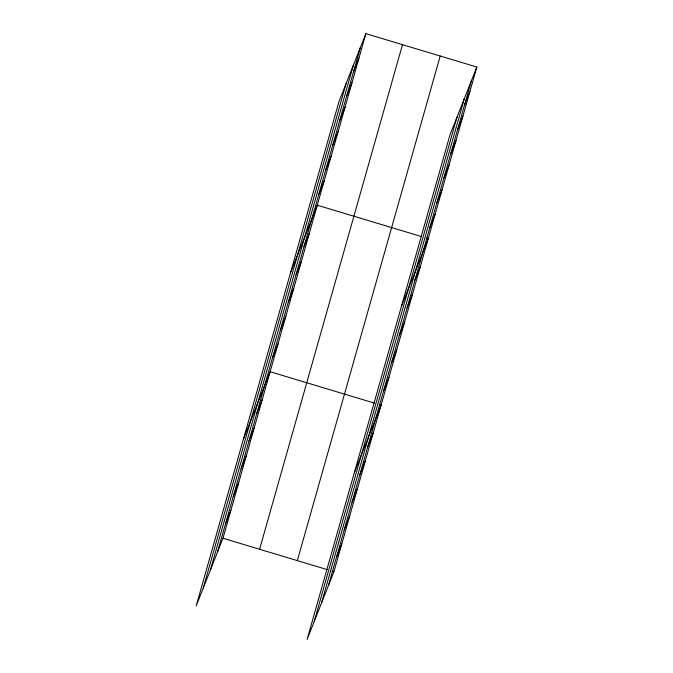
<?xml version="1.0" encoding="UTF-8"?>
<svg xmlns="http://www.w3.org/2000/svg" width="673" height="673" viewBox="0 0 673 673"><rect width="100%" height="100%" fill="white"/><g stroke="black" fill="none" stroke-linecap="round" stroke-linejoin="round"><path stroke-width="1.01" d="M203.221 588.152L346.107 83.553M210.481 569.804L353.367 65.205M217.53 552.003L360.417 47.404M365.868 33.65L339.057 101.354L196.171 605.961L222.973 538.249L365.868 33.65L476.829 67.039L333.943 571.646L307.132 639.35L450.027 134.751L476.829 67.039M259.593 549.269L402.488 44.67M297.323 560.626L440.209 56.027M314.182 621.541L457.076 116.942M321.45 603.201L464.336 98.603M328.5 585.392L471.386 80.794M353.476 71.91L358.928 58.156M346.536 96.424L351.987 82.67M339.596 120.93L345.047 107.175M332.655 145.435L338.107 131.689M325.715 169.949L331.166 156.195M318.775 194.455L324.226 180.701M290.475 272.918L317.286 205.215L421.5 236.576M303.977 246.722L309.429 232.967M296.12 274.475L301.563 260.72M288.263 302.227L293.706 288.473M280.405 329.98L285.848 316.226M272.548 357.733L277.991 343.979M243.323 439.435L270.134 371.732L374.348 403.093M256.825 413.239L262.268 399.484M248.968 440.992L254.411 427.237M241.111 468.745L246.554 454.99M233.253 496.497L238.696 482.743M225.388 524.25L230.839 510.496M464.446 105.308L469.889 91.553M457.505 129.813L462.948 116.059M450.565 154.327L456.008 140.573M443.625 178.833L449.068 165.078M436.684 203.339L442.127 189.593M429.744 227.853L435.187 214.098M401.445 306.316L428.247 238.604L426.32 238.023M414.947 280.111L420.389 266.357M407.089 307.864L412.532 294.109M399.224 335.617L404.675 321.862M391.366 363.37L396.809 349.615M383.509 391.122L388.952 377.368M354.284 472.833L381.095 405.121L379.168 404.549M367.795 446.628L373.237 432.874M359.929 474.381L365.38 460.626M352.072 502.134L357.514 488.388M344.214 529.887L349.657 516.141M336.357 557.639L341.8 543.893M222.973 538.249L327.196 569.61M332.016 571.066L333.943 571.646"/></g></svg>
